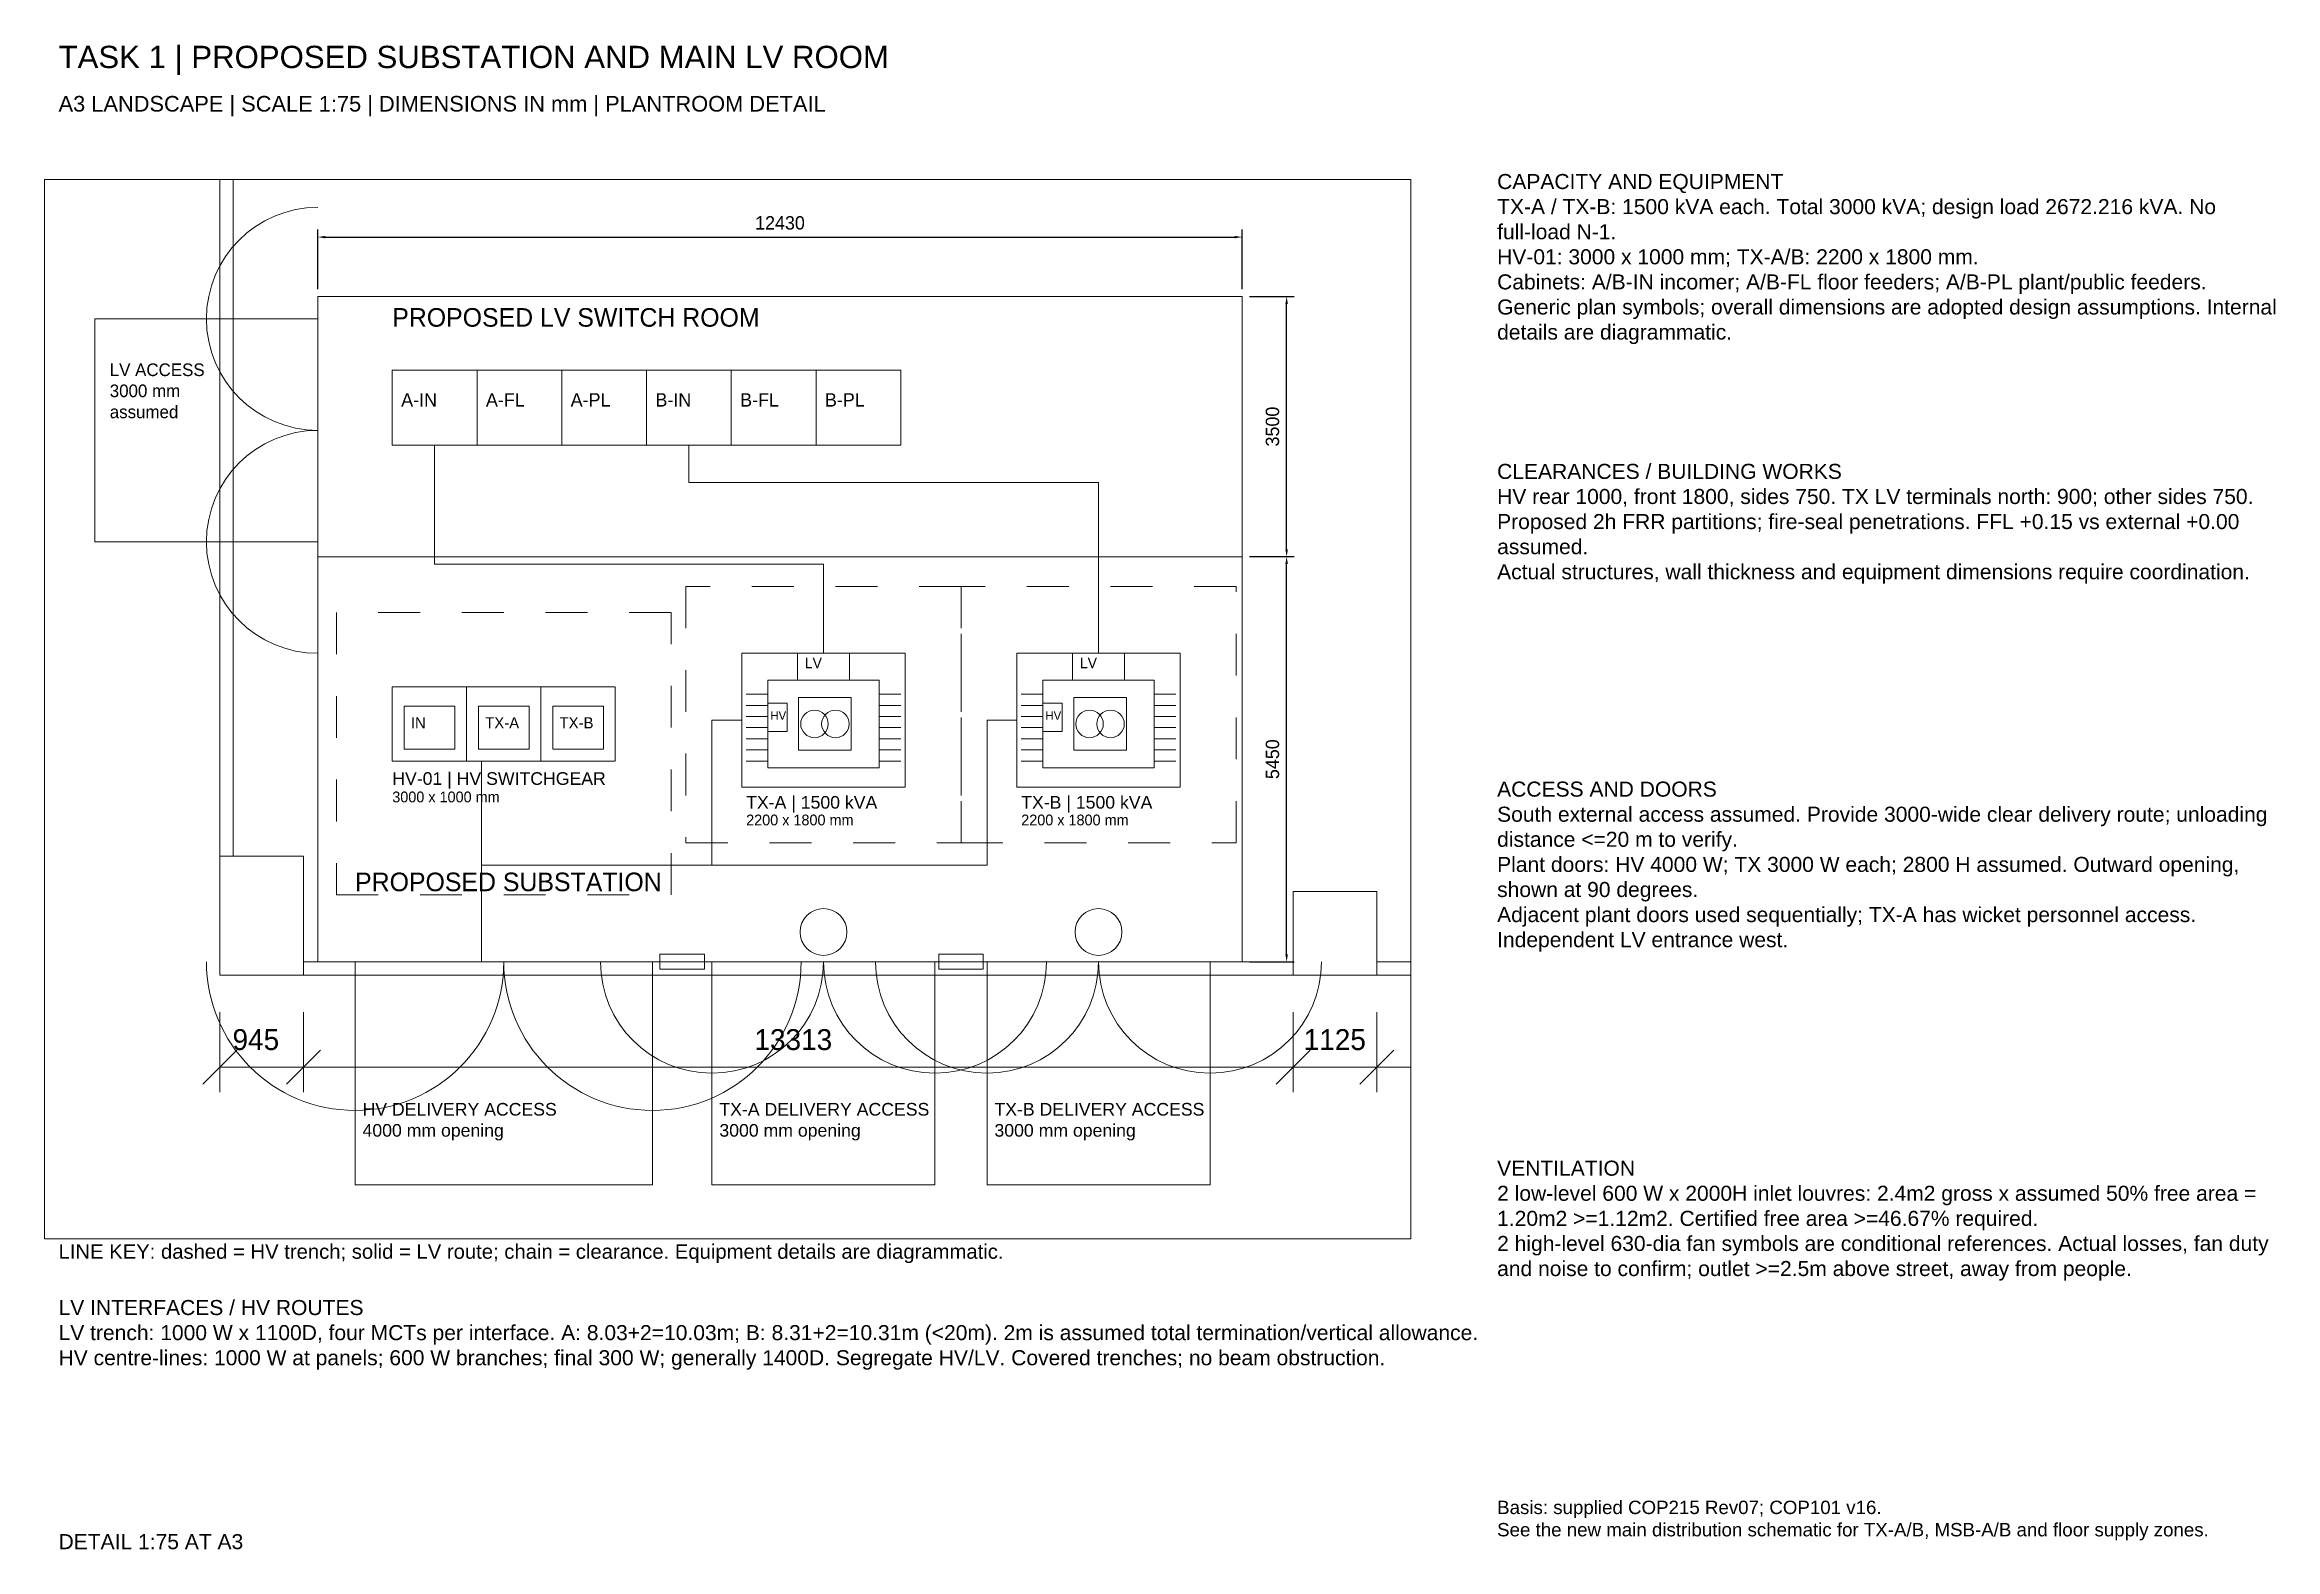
# Paper-space layout 'TASK1-ROOM-REVIEW' of a CAD drawing. Header units: millimetres. Extents: x 10 to 410, y 15 to 285.
# The model-space entities are those that its viewports show. They can reach past a viewport. Long polylines and large blocks are cut down to what shows.
import ezdxf

# ---------------------------------------------------------------- set-up
doc = ezdxf.new("R2010")
doc.units = ezdxf.units.MM
doc.linetypes.add('DASHDOT', pattern=[1, 0.5, -0.25, 0, -0.25])
doc.linetypes.add('DASHED', pattern=[19.05, 12.7, -6.35])
doc.layers.get('0').update_dxf_attribs({"lineweight": 9})
doc.layers.add('ARCH', color=7, linetype='Continuous', lineweight=5, true_color=0xa0a0a0)
for name, color, linetype, lineweight in [('E-REV-EQUIPMENT', 7, 'Continuous', 30), ('E-REV-SLD', 7, 'Continuous', 30), ('E-REV-TEXT', 7, 'Continuous', 18), ('E-TRIAL-EQUIP', 5, 'Continuous', 18), ('E-TRIAL-ROOM', 1, 'Continuous', 35)]:
    doc.layers.add(name, color=color, linetype=linetype, lineweight=lineweight)
for name, color, linetype in [('E-T1-ACCESS', 5, 'Continuous'), ('E-T1-CLEARANCE', 3, 'DASHDOT'), ('E-T1-DIMENSIONS', 7, 'Continuous'), ('E-T1-DOORS-HV', 4, 'Continuous'), ('E-T1-HV-TRENCH', 7, 'DASHED'), ('E-T1-INTERFACES', 6, 'Continuous'), ('E-T1-NOTES', 7, 'Continuous'), ('E-T1-PAPER-NOTES', 7, 'Continuous')]:
    doc.layers.add(name, color=color, linetype=linetype)
doc.layers.add('E-T1-VPORT-NOPLOT', color=7, linetype='Continuous', plot=False)
doc.styles.add('T1-Arial', font='arial.ttf')
doc.dimstyles.new('ISO-25', dxfattribs={"dimtxt": 500, "dimasz": 400, "dimexe": 100, "dimexo": 100, "dimgap": 100, "dimtad": 1, "dimdec": 0, "dimtxsty": 'Standard', "dimcen": 2.5, "dimadec": 0, "dimazin": 0, "dimtfac": 1, "dimtdec": 0, "dimtmove": 0, "dimatfit": 3, "dimfxl": 1, "dimarcsym": 0})

# ---------------------------------------------------------------- blocks, each defined once
blk = doc.blocks.new('*D29')
at = {"layer": 'DEFPOINTS', "color": 0, "lineweight": 15, "transparency": 16777216}
for p in [(21430, 25856), (9000, 25056), (21430, 25056)]:
    blk.add_point(p, dxfattribs=at)
at = {"layer": 'E-T1-DIMENSIONS', "color": 0, "lineweight": -2, "transparency": 16777216}
for p, q in [((9000, 25156), (9000, 25956)), ((9100, 25856), (21330, 25856)), ((21430, 25156), (21430, 25956))]:
    blk.add_line(p, q, dxfattribs=at)
at = {"layer": 'E-T1-DIMENSIONS', "color": 0, "lineweight": 15, "transparency": 16777216}
for points in [[(9100, 25872), (9100, 25839), (9000, 25856)], [(21330, 25872), (21330, 25839), (21430, 25856)]]:
    blk.add_solid(points, dxfattribs=at)
at = {"layer": 'E-T1-DIMENSIONS', "color": 0, "lineweight": 15, "transparency": 16777216, "insert": (15215, 26046), "char_height": 180, "attachment_point": 5}
blk.add_mtext('12430', dxfattribs=at)
blk = doc.blocks.new('*D30')
at = {"layer": 'DEFPOINTS', "color": 0, "lineweight": 15, "transparency": 16777216}
for p in [(21430, 21556), (22030, 21556), (21430, 16106)]:
    blk.add_point(p, dxfattribs=at)
at = {"layer": 'E-T1-DIMENSIONS', "color": 0, "lineweight": -2, "transparency": 16777216}
for p, q in [((21530, 21556), (22130, 21556)), ((22030, 16206), (22030, 21456)), ((21530, 16106), (22130, 16106))]:
    blk.add_line(p, q, dxfattribs=at)
at = {"layer": 'E-T1-DIMENSIONS', "color": 0, "lineweight": 15, "transparency": 16777216}
for points in [[(22013, 21456), (22047, 21456), (22030, 21556)], [(22013, 16206), (22047, 16206), (22030, 16106)]]:
    blk.add_solid(points, dxfattribs=at)
at = {"layer": 'E-T1-DIMENSIONS', "color": 0, "lineweight": 15, "transparency": 16777216, "insert": (21840, 18831), "char_height": 180, "attachment_point": 5, "rotation": 90}
blk.add_mtext('5450', dxfattribs=at)
blk = doc.blocks.new('*D31')
at = {"layer": 'DEFPOINTS', "color": 0, "lineweight": 15, "transparency": 16777216}
for p in [(21430, 25056), (22030, 25056), (21430, 21556)]:
    blk.add_point(p, dxfattribs=at)
at = {"layer": 'E-T1-DIMENSIONS', "color": 0, "lineweight": -2, "transparency": 16777216}
for p, q in [((21530, 25056), (22130, 25056)), ((22030, 21656), (22030, 24956)), ((21530, 21556), (22130, 21556))]:
    blk.add_line(p, q, dxfattribs=at)
at = {"layer": 'E-T1-DIMENSIONS', "color": 0, "lineweight": 15, "transparency": 16777216}
for points in [[(22013, 24956), (22047, 24956), (22030, 25056)], [(22013, 21656), (22047, 21656), (22030, 21556)]]:
    blk.add_solid(points, dxfattribs=at)
at = {"layer": 'E-T1-DIMENSIONS', "color": 0, "lineweight": 15, "transparency": 16777216, "insert": (21840, 23306), "char_height": 180, "attachment_point": 5, "rotation": 90}
blk.add_mtext('3500', dxfattribs=at)
blk = doc.blocks.new('AECBS_UK_E_transfmr')
at = {"color": 0, "linetype": 'ByBlock', "lineweight": -2}
blk.add_lwpolyline([(-0.417, 0.417), (0.417, 0.417), (0.417, -0.417), (-0.417, -0.417)], close=True, dxfattribs=at)
for centre in [(-0.166, 0), (0.166, 0)]:
    blk.add_circle(centre, 0.218, dxfattribs=at)

msp = doc.modelspace()

# ---------------------------------------------------------------- linework, layer by layer
at = {"lineweight": 15}
for p, q in [((7681.3, 15425.6), (7681.3, 14348.9)), ((8806.3, 15425.6), (8806.3, 14348.9)), ((22118.8, 15425.6), (22118.8, 14348.9)), ((23243.8, 15425.6), (23243.8, 14348.9)), ((7909.7, 14915.6), (7452.9, 14458.8)), ((9034.7, 14915.6), (8577.9, 14458.8)), ((22347.2, 14915.6), (21890.4, 14458.8)), ((23472.2, 14915.6), (23015.4, 14458.8)), ((7681.3, 14687.2), (52681.3, 14687.2))]:
    msp.add_line(p, q, dxfattribs=at)
at = {"layer": 'ARCH', "linetype": 'ByBlock', "lineweight": 9}
for p, q in [((7681.3, 38775.6), (7681.3, 15925.6)), ((7861.3, 30363.1), (7861.3, 17525.6))]:
    msp.add_line(p, q, dxfattribs=at)
at = {"layer": 'ARCH', "lineweight": 15}
for p, q in [((22118.8, 15925.6), (22118.8, 17050.6)), ((52681.3, 15925.6), (7681.3, 15925.6)), ((22118.8, 16105.6), (8806.3, 16105.6)), ((37419.7, 16105.6), (23243.8, 16105.6))]:
    msp.add_line(p, q, dxfattribs=at)
for points in [[(7681.3, 15925.6), (8806.3, 15925.6), (8806.3, 17525.6), (7681.3, 17525.6)], [(22118.8, 15925.6), (23243.8, 15925.6), (23243.8, 17050.6), (22118.8, 17050.6)]]:
    msp.add_lwpolyline(points, close=True, dxfattribs=at)
at = {"layer": 'E-REV-EQUIPMENT', "lineweight": 15}
for p, q in [((11000, 18805.6), (11000, 19805.6)), ((12000, 18805.6), (12000, 19805.6)), ((14760, 19705.6), (15050, 19705.6)), ((14760, 19555.6), (15050, 19555.6)), ((16550, 19705.6), (16840, 19705.6)), ((16550, 19555.6), (16840, 19555.6)), ((18460, 19705.6), (18750, 19705.6)), ((18460, 19555.6), (18750, 19555.6)), ((20250, 19705.6), (20540, 19705.6)), ((20250, 19555.6), (20540, 19555.6)), ((14760, 19405.6), (15050, 19405.6)), ((14760, 19255.6), (15050, 19255.6)), ((16550, 19405.6), (16840, 19405.6)), ((16550, 19255.6), (16840, 19255.6)), ((18460, 19405.6), (18750, 19405.6)), ((18460, 19255.6), (18750, 19255.6)), ((20250, 19405.6), (20540, 19405.6)), ((20250, 19255.6), (20540, 19255.6)), ((14760, 19105.6), (15050, 19105.6)), ((14760, 18955.6), (15050, 18955.6)), ((16550, 19105.6), (16840, 19105.6)), ((16550, 18955.6), (16840, 18955.6)), ((18460, 19105.6), (18750, 19105.6)), ((18460, 18955.6), (18750, 18955.6)), ((20250, 19105.6), (20540, 19105.6)), ((20250, 18955.6), (20540, 18955.6)), ((14760, 18805.6), (15050, 18805.6)), ((16550, 18805.6), (16840, 18805.6)), ((18460, 18805.6), (18750, 18805.6)), ((20250, 18805.6), (20540, 18805.6))]:
    msp.add_line(p, q, dxfattribs=at)
for points in [[(14700, 18455.6), (16900, 18455.6), (16900, 20255.6), (14700, 20255.6)], [(15450, 19895.6), (16150, 19895.6), (16150, 20255.6), (15450, 20255.6)], [(18400, 18455.6), (20600, 18455.6), (20600, 20255.6), (18400, 20255.6)], [(19150, 19895.6), (19850, 19895.6), (19850, 20255.6), (19150, 20255.6)], [(10000, 18805.6), (13000, 18805.6), (13000, 19805.6), (10000, 19805.6)], [(15050, 18715.6), (16550, 18715.6), (16550, 19895.6), (15050, 19895.6)], [(18750, 18715.6), (20250, 18715.6), (20250, 19895.6), (18750, 19895.6)], [(10160, 18965.6), (10840, 18965.6), (10840, 19545.6), (10160, 19545.6)], [(11160, 18965.6), (11840, 18965.6), (11840, 19545.6), (11160, 19545.6)], [(12160, 18965.6), (12840, 18965.6), (12840, 19545.6), (12160, 19545.6)], [(15050, 19205.6), (15310, 19205.6), (15310, 19585.6), (15050, 19585.6)], [(18750, 19205.6), (19010, 19205.6), (19010, 19585.6), (18750, 19585.6)]]:
    msp.add_lwpolyline(points, close=True, dxfattribs=at)
at = {"layer": 'E-T1-ACCESS', "lineweight": 15}
for points in [[(6000, 21755.6), (9000, 21755.6), (9000, 24755.6), (6000, 24755.6)], [(9500, 13105.6), (13500, 13105.6), (13500, 16105.6), (9500, 16105.6)], [(14300, 13105.6), (17300, 13105.6), (17300, 16105.6), (14300, 16105.6)], [(18000, 13105.6), (21000, 13105.6), (21000, 16105.6), (18000, 16105.6)]]:
    msp.add_lwpolyline(points, close=True, dxfattribs=at)
at = {"layer": 'E-T1-CLEARANCE', "lineweight": 15, "ltscale": 0.2}
for points in [[(13950, 17705.6), (17650, 17705.6), (17650, 21155.6), (13950, 21155.6)], [(17650, 17705.6), (21350, 17705.6), (21350, 21155.6), (17650, 21155.6)], [(9250, 17005.6), (13750, 17005.6), (13750, 20805.6), (9250, 20805.6)]]:
    msp.add_lwpolyline(points, close=True, dxfattribs=at)
at = {"layer": 'E-T1-DOORS-HV', "lineweight": 15}
for p, q in [((9000, 25055.6), (21430, 25055.6)), ((9000, 24755.6), (9000, 25055.6)), ((21430, 16105.6), (21430, 25055.6)), ((9000, 24755.6), (7500, 24755.6)), ((9000, 21755.6), (7500, 21755.6)), ((9000, 21555.6), (9000, 21755.6)), ((9000, 16105.6), (9000, 21555.6)), ((9000, 21555.6), (21430, 21555.6)), ((9000, 16105.6), (9500, 16105.6)), ((9500, 16105.6), (9500, 14105.6)), ((13500, 16105.6), (14300, 16105.6)), ((13500, 16105.6), (13500, 14105.6)), ((14300, 16105.6), (14300, 14605.6)), ((17300, 16105.6), (18000, 16105.6)), ((17300, 16105.6), (17300, 14605.6)), ((18000, 16105.6), (18000, 14605.6)), ((21000, 16105.6), (21430, 16105.6)), ((21000, 16105.6), (21000, 14605.6))]:
    msp.add_line(p, q, dxfattribs=at)
for centre, radius, start, end in [((9000, 24755.6), 1500, 90, 270), ((9000, 21755.6), 1500, 90, 270), ((9500, 16105.6), 2000, 180, 0), ((13500, 16105.6), 2000, 180, 0), ((14300, 16105.6), 1500, 180, 0), ((17300, 16105.6), 1500, 180, 0), ((18000, 16105.6), 1500, 180, 0), ((21000, 16105.6), 1500, 180, 0)]:
    msp.add_arc(centre, radius, start, end, dxfattribs=at)
at = {"layer": 'E-T1-HV-TRENCH', "lineweight": 15, "ltscale": 0.2}
for points in [[(14300, 17405.6), (14300, 19355.6)], [(14300, 19355.6), (14700, 19355.6)], [(18000, 17405.6), (18000, 19355.6)], [(18000, 19355.6), (18400, 19355.6)], [(11200, 16105.6), (11200, 18805.6)], [(11200, 17405.6), (18000, 17405.6)]]:
    msp.add_lwpolyline(points, dxfattribs=at)
at = {"layer": 'E-T1-INTERFACES', "lineweight": 15}
for points in [[(15800, 20255.6), (15800, 21455.6), (10570, 21455.6), (10570, 23055.6)], [(19500, 20255.6), (19500, 22555.6), (13990, 22555.6), (13990, 23055.6)]]:
    msp.add_lwpolyline(points, dxfattribs=at)
for points in [[(13600, 16005.6), (14200, 16005.6), (14200, 16205.6), (13600, 16205.6)], [(17350, 16005.6), (17950, 16005.6), (17950, 16205.6), (17350, 16205.6)]]:
    msp.add_lwpolyline(points, close=True, dxfattribs=at)
for centre in [(15800, 16505.6), (19500, 16505.6)]:
    msp.add_circle(centre, 315, dxfattribs=at)
at = {"layer": 'E-TRIAL-EQUIP', "lineweight": 15}
for points in [[(10000, 23055.6), (11140, 23055.6), (11140, 24065.6), (10000, 24065.6)], [(11140, 23055.6), (12280, 23055.6), (12280, 24065.6), (11140, 24065.6)], [(12280, 23055.6), (13420, 23055.6), (13420, 24065.6), (12280, 24065.6)], [(13420, 23055.6), (14560, 23055.6), (14560, 24065.6), (13420, 24065.6)], [(14560, 23055.6), (15700, 23055.6), (15700, 24065.6), (14560, 24065.6)], [(15700, 23055.6), (16840, 23055.6), (16840, 24065.6), (15700, 24065.6)]]:
    msp.add_lwpolyline(points, close=True, dxfattribs=at)

# ---------------------------------------------------------------- block references
at = {"layer": 'E-REV-SLD', "lineweight": 15, "xscale": 850, "yscale": 850, "zscale": 850}
for p in [(15820, 19305.6), (19520, 19305.6)]:
    msp.add_blockref('AECBS_UK_E_transfmr', p, dxfattribs=at)

# ---------------------------------------------------------------- texts
at = {"layer": 'ARCH', "linetype": 'ByBlock', "lineweight": 9}
for s, p in [('945', (7851.3, 14917.6)), ('13313', (14871.3, 14917.6)), ('1125', (22259.3, 14917.6))]:
    msp.add_text(s, height=281.25, dxfattribs=at).set_placement(p)
at = {"layer": 'E-REV-TEXT', "lineweight": 15, "attachment_point": 1}
for s, insert, char_height, width in [('LV', (15550, 20195.6), 140, 600), ('LV', (19250, 20195.6), 140, 600), ('IN', (10250, 19395.6), 150, 650), ('TX-A', (11250, 19395.6), 150, 650), ('TX-B', (12250, 19395.6), 150, 650), ('HV', (15085, 19475.6), 115, 300), ('HV', (18785, 19475.6), 115, 300), ('3000 x 1000 mm', (10000, 18395.6), 145, 3400), ('2200 x 1800 mm', (14760, 18085.6), 145, 2900), ('2200 x 1800 mm', (18460, 18085.6), 145, 2900)]:
    msp.add_mtext(s, dxfattribs=dict(at, insert=insert, char_height=char_height, width=width))
at = {"layer": 'E-T1-NOTES', "lineweight": 15, "insert": (6200, 24155.6), "char_height": 170, "width": 2600, "attachment_point": 1}
msp.add_mtext('LV ACCESS\\P3000 mm\\Passumed', dxfattribs=at)
at = {"layer": 'E-T1-NOTES', "lineweight": 15, "char_height": 170, "attachment_point": 1, "style": 'T1-Arial'}
for s, insert, width in [('HV-01 | HV SWITCHGEAR', (10000, 18655.6), 3600), ('TX-A | 1500 kVA', (14760, 18335.6), 2900), ('TX-B | 1500 kVA', (18460, 18335.6), 2900), ('HV DELIVERY ACCESS\\P4000 mm opening', (9600, 14205.6), 3800), ('TX-A DELIVERY ACCESS\\P3000 mm opening', (14400, 14205.6), 2800), ('TX-B DELIVERY ACCESS\\P3000 mm opening', (18100, 14205.6), 2800)]:
    msp.add_mtext(s, dxfattribs=dict(at, insert=insert, width=width))
at = {"layer": 'E-TRIAL-EQUIP', "lineweight": 15, "char_height": 180, "width": 900, "attachment_point": 1}
for s, insert in [('A-IN', (10120, 23755.6)), ('A-FL', (11260, 23755.6)), ('A-PL', (12400, 23755.6)), ('B-IN', (13540, 23755.6)), ('B-FL', (14680, 23755.6)), ('B-PL', (15820, 23755.6))]:
    msp.add_mtext(s, dxfattribs=dict(at, insert=insert))
at = {"layer": 'E-TRIAL-ROOM', "lineweight": 15}
for s, p in [('PROPOSED LV SWITCH ROOM', (10000, 24650)), ('PROPOSED SUBSTATION', (9500, 17055))]:
    msp.add_text(s, height=250, dxfattribs=at).set_placement(p)

# ---------------------------------------------------------------- dimensions: what is measured, and where the dimension line sits
at = {"layer": 'E-T1-DIMENSIONS', "lineweight": 15}
for p1, p2, distance, picture, middle in [((9000, 25055.6), (21430, 25055.6), 800, '*D29', (15215, 26045.6)), ((21430, 21555.6), (21430, 25055.6), -600, '*D31', (21840, 23305.6)), ((21430, 16105.6), (21430, 21555.6), -600, '*D30', (21840, 18830.6))]:
    dim = msp.add_aligned_dim(p1=p1, p2=p2, distance=distance, dimstyle='ISO-25', override={"dimtxt": 180, "dimasz": 100, "dimdec": 0, "dimlfac": 1}, dxfattribs=at)
    dim.commit()
    dim.dimension.update_dxf_attribs({"geometry": picture, "text_midpoint": middle})

psp = doc.layouts.new('TASK1-ROOM-REVIEW')

# ---------------------------------------------------------------- texts
at = {"layer": 'E-T1-PAPER-NOTES', "lineweight": 15, "attachment_point": 1, "style": 'T1-Arial'}
for s, insert, char_height, width in [('TASK 1 | PROPOSED SUBSTATION AND MAIN LV ROOM', (12, 285), 4, 395), ('A3 LANDSCAPE | SCALE 1:75 | DIMENSIONS IN mm | PLANTROOM DETAIL', (12, 276), 2.8, 395), ('CAPACITY AND EQUIPMENT\\PTX-A / TX-B: 1500 kVA each. Total 3000 kVA; design load 2672.216 kVA. No full-load N-1.\\PHV-01: 3000 x 1000 mm; TX-A/B: 2200 x 1800 mm.\\PCabinets: A/B-IN incomer; A/B-FL floor feeders; A/B-PL plant/public feeders.\\PGeneric plan symbols; overall dimensions are adopted design assumptions. Internal details are diagrammatic.', (270, 262), 2.7, 140), ('CLEARANCES / BUILDING WORKS\\PHV rear 1000, front 1800, sides 750. TX LV terminals north: 900; other sides 750.\\PProposed 2h FRR partitions; fire-seal penetrations. FFL +0.15 vs external +0.00 assumed.\\PActual structures, wall thickness and equipment dimensions require coordination.', (270, 210), 2.7, 140), ('ACCESS AND DOORS\\PSouth external access assumed. Provide 3000-wide clear delivery route; unloading distance <=20 m to verify.\\PPlant doors: HV 4000 W; TX 3000 W each; 2800 H assumed. Outward opening, shown at 90 degrees.\\PAdjacent plant doors used sequentially; TX-A has wicket personnel access. Independent LV entrance west.', (270, 153), 2.7, 140), ('VENTILATION\\P2 low-level 600 W x 2000H inlet louvres: 2.4m2 gross x assumed 50% free area = 1.20m2 >=1.12m2. Certified free area >=46.67% required.\\P2 high-level 630-dia fan symbols are conditional references. Actual losses, fan duty and noise to confirm; outlet >=2.5m above street, away from people.', (270, 85), 2.7, 140), ('LINE KEY: dashed = HV trench; solid = LV route; chain = clearance. Equipment details are diagrammatic.', (12, 70), 2.6, 245), ('LV INTERFACES / HV ROUTES\\PLV trench: 1000 W x 1100D, four MCTs per interface. A: 8.03+2=10.03m; B: 8.31+2=10.31m (<20m). 2m is assumed total termination/vertical allowance.\\PHV centre-lines: 1000 W at panels; 600 W branches; final 300 W; generally 1400D. Segregate HV/LV. Covered trenches; no beam obstruction.', (12, 60), 2.7, 245), ('Basis: supplied COP215 Rev07; COP101 v16.\\PSee the new main distribution schematic for TX-A/B, MSB-A/B and floor supply zones.', (270, 24), 2.4, 140), ('DETAIL 1:75 AT A3', (12, 18), 2.7, 245)]:
    psp.add_mtext(s, dxfattribs=dict(at, insert=insert, char_height=char_height, width=width))

# ---------------------------------------------------------------- viewports
at = {"layer": 'E-T1-VPORT-NOPLOT', "lineweight": 15, "view_target_point": (14500, 19500)}
psp.add_viewport(center=(132, 166), size=(245, 190), view_center_point=(11.32, 4.5), view_height=14250, dxfattribs=at)

doc.saveas('drawing.dxf')
